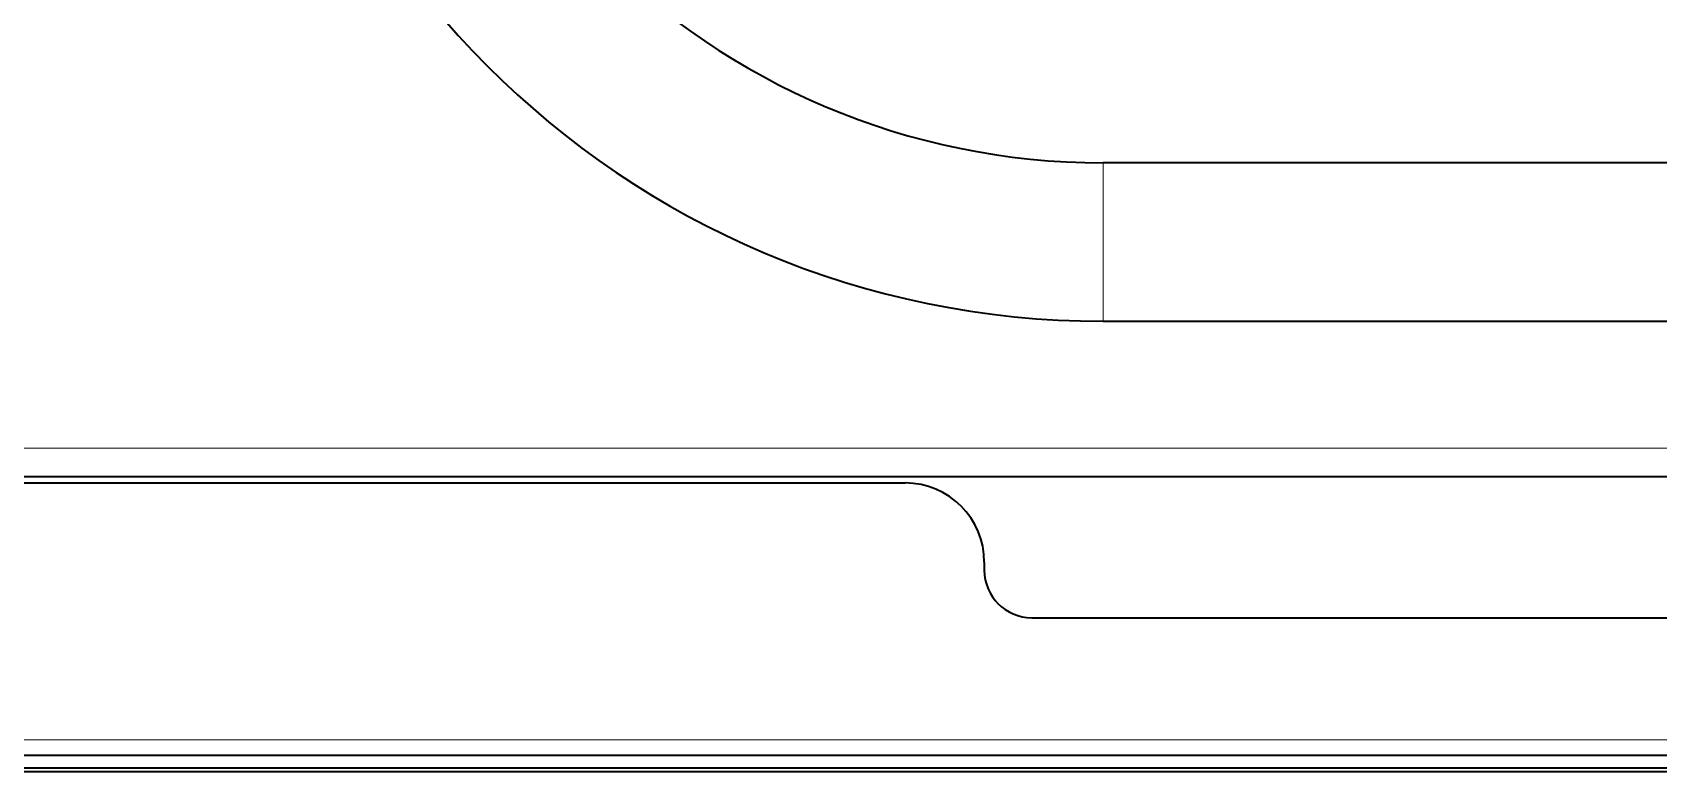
# Model space of a CAD drawing. Header units: millimetres. Extents: x -1803 to 2559, y -1143 to 2136.
# Drawn here: x -1662 to -1559.4, y 40 to 86.6 of the extents above; entities that cross this region are included whole.
import ezdxf

# ---------------------------------------------------------------- set-up
doc = ezdxf.new("R2010")
doc.units = ezdxf.units.MM

msp = doc.modelspace()

# ---------------------------------------------------------------- linework, layer by layer
at = {"linetype": 'Continuous', "lineweight": 35}
for p, q in [((-1484.45, 78.4), (-1594.45, 78.4)), ((-1594.45, 68.4), (-1484.45, 68.4)), ((-1780.55, 58.6), (-1459.58, 58.6)), ((-1796.95, 58.2), (-1606.95, 58.2)), ((-1601.95, 53.2), (-1601.95, 52.7)), ((-1598.95, 49.7), (-1254.95, 49.7)), ((-1056.95, 41), (-1796.95, 41)), ((-1056.95, 40.2), (-1796.95, 40.2)), ((-1779.54, 40), (-1540.46, 40))]:
    msp.add_line(p, q, dxfattribs=at)
at = {"linetype": 'Continuous', "lineweight": 13}
for p, q in [((-1594.45, 78.4), (-1594.45, 68.4)), ((-1465.25, 60.4), (-1779.55, 60.4)), ((-1076.47, 42), (-1777.42, 42))]:
    msp.add_line(p, q, dxfattribs=at)
at = {"linetype": 'Continuous', "lineweight": 35}
for centre, radius, start, end in [((-1594.45, 123.4), 55, 180, 270), ((-1594.45, 123.4), 45, 180, 270), ((-1606.95, 53.2), 5, 360, 90), ((-1598.95, 52.7), 3, 180, 270)]:
    msp.add_arc(centre, radius, start, end, dxfattribs=at)

doc.saveas('drawing.dxf')
